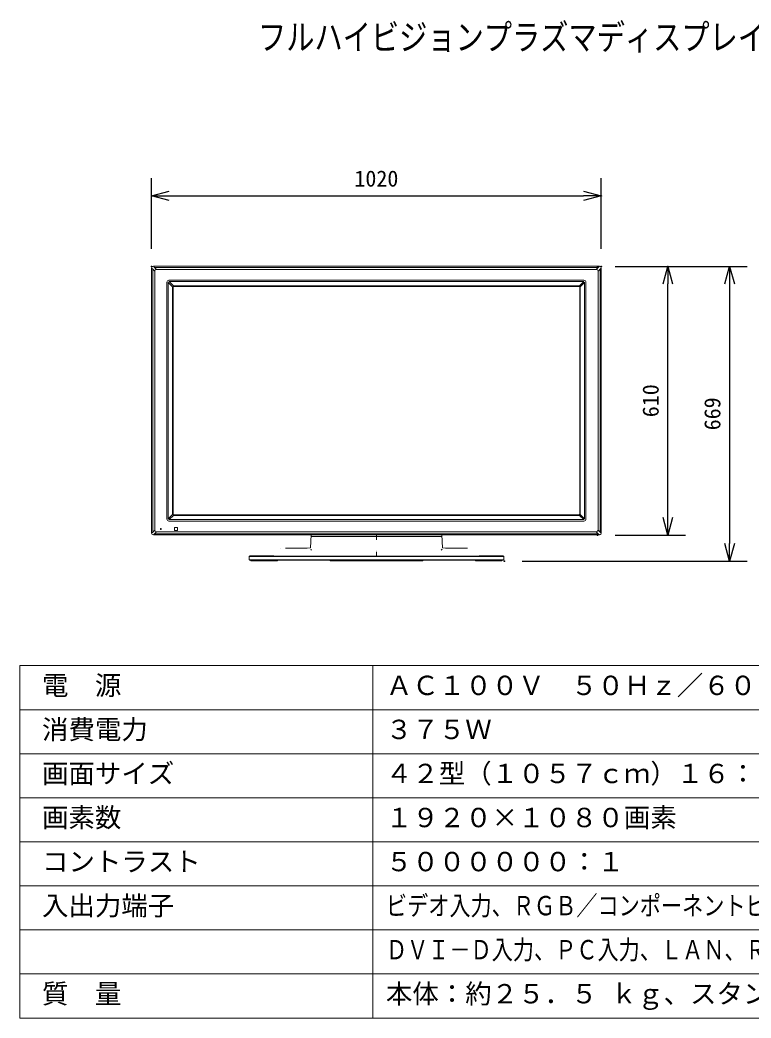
# Model space of a CAD drawing. Units: millimetres, scale not verified. Extents: x -63 to 62, y -57 to 57.
# Drawn here: x -63 to 19.9, y -56.5 to 56.8 of the extents above; entities that cross this region are included whole.
import ezdxf
from ezdxf.enums import TextEntityAlignment as Align

# ---------------------------------------------------------------- set-up
doc = ezdxf.new("R2010")
doc.units = ezdxf.units.MM
doc.header["$LTSCALE"] = 0.125
doc.header["$PDMODE"] = 32
doc.header["$PDSIZE"] = 0.0625
for name, color, linetype in [('0-0_0', 7, 'Continuous'), ('0-2_MOJI1', 7, 'Continuous'), ('0-4_DEFPOINTS', 7, 'Continuous'), ('0-6_SUNPO', 7, 'Continuous')]:
    doc.layers.add(name, color=color, linetype=linetype)
doc.layers.add('0-1_WAKU', color=1, linetype='Continuous', lineweight=18)
doc.layers.add('0-5_GAIKEI', color=1, linetype='Continuous', lineweight=18)
doc.styles.add('ＭＳ ゴシック', font='')
doc.styles.get('ＭＳ ゴシック').set_extended_font_data('MS Gothic')

# ---------------------------------------------------------------- blocks, each defined once
blk = doc.blocks.new('_OPEN30')
at = {"layer": '0-0_0'}
blk.add_line((0, 0), (-1, 0), dxfattribs=at)
blk.add_lwpolyline([(-1, 0.26795), (0, 0), (-1, -0.26795)], dxfattribs=at)
blk = doc.blocks.new('D8')
at = {"layer": '0-4_DEFPOINTS'}
for p in [(12.3503, 37.3529), (-6.1984, 3.8858), (19.3503, 3.8858)]:
    blk.add_point(p, dxfattribs=at)
at = {"layer": '0-6_SUNPO'}
for p, q in [((14.3503, 37.3529), (21.3503, 37.3529)), ((19.3503, 35.3529), (19.3503, 5.8858)), ((-4.1984, 3.8858), (21.3503, 3.8858))]:
    blk.add_line(p, q, dxfattribs=at)
at = {"layer": '0-6_SUNPO', "xscale": 2, "yscale": 2}
for p, rotation in [((19.3503, 37.3529), 90), ((19.3503, 3.8858), 270)]:
    blk.add_blockref('_OPEN30', p, dxfattribs=dict(at, rotation=rotation))
at = {"layer": '0-6_SUNPO', "style": 'ＭＳ ゴシック'}
blk.add_text('669', height=1.833, rotation=90, dxfattribs=at).set_placement((18.8503, 18.7443), align=Align.BOTTOM_LEFT)
blk = doc.blocks.new('D6')
at = {"layer": '0-4_DEFPOINTS'}
for p in [(4.3503, 37.3529), (12.3503, 37.3529), (4.3503, 6.8529)]:
    blk.add_point(p, dxfattribs=at)
at = {"layer": '0-6_SUNPO'}
for p, q in [((6.3503, 37.3529), (14.3503, 37.3529)), ((12.3503, 8.8529), (12.3503, 35.3529)), ((6.3503, 6.8529), (14.3503, 6.8529))]:
    blk.add_line(p, q, dxfattribs=at)
at = {"layer": '0-6_SUNPO', "xscale": 2, "yscale": 2}
for p, rotation in [((12.3503, 37.3529), 90), ((12.3503, 6.8529), 270)]:
    blk.add_blockref('_OPEN30', p, dxfattribs=dict(at, rotation=rotation))
at = {"layer": '0-6_SUNPO', "style": 'ＭＳ ゴシック'}
blk.add_text('610', height=1.833, rotation=90, dxfattribs=at).set_placement((11.8503, 20.2279), align=Align.BOTTOM_LEFT)
blk = doc.blocks.new('D5')
at = {"layer": '0-4_DEFPOINTS'}
for p in [(4.7901, 45.3526), (-46.2099, 37.3526), (4.7901, 37.3526)]:
    blk.add_point(p, dxfattribs=at)
at = {"layer": '0-6_SUNPO'}
for p, q in [((-46.2099, 39.3526), (-46.2099, 47.3526)), ((4.7901, 39.3526), (4.7901, 47.3526)), ((-44.2099, 45.3526), (2.7901, 45.3526))]:
    blk.add_line(p, q, dxfattribs=at)
at = {"layer": '0-6_SUNPO', "xscale": 2, "yscale": 2, "rotation": 180}
blk.add_blockref('_OPEN30', (-46.2099, 45.3526), dxfattribs=at)
at = {"layer": '0-6_SUNPO', "xscale": 2, "yscale": 2}
blk.add_blockref('_OPEN30', (4.7901, 45.3526), dxfattribs=at)
at = {"layer": '0-6_SUNPO', "style": 'ＭＳ ゴシック'}
blk.add_text('1020', height=1.833, dxfattribs=at).set_placement((-23.2099, 45.8526), align=Align.BOTTOM_LEFT)

msp = doc.modelspace()

# ---------------------------------------------------------------- linework, layer by layer
at = {"layer": '0-1_WAKU', "color": 4}
for p, q in [((-62.996, -16.5025), (-62.996, -56.5025)), ((-62.996, -16.5025), (62.004, -16.5025)), ((-22.996, -16.5025), (-22.996, -56.5025)), ((62.004, -56.5025), (-62.996, -56.5025))]:
    msp.add_line(p, q, dxfattribs=at)
at = {"layer": '0-1_WAKU'}
for p, q in [((-62.996, -21.5025), (62.004, -21.5025)), ((-62.996, -26.5025), (62.004, -26.5025)), ((-62.996, -31.5025), (62.004, -31.5025)), ((-62.996, -36.5025), (62.004, -36.5025)), ((-62.996, -41.5025), (62.004, -41.5025)), ((-62.996, -46.5025), (62.004, -46.5025)), ((-62.996, -51.5025), (62.004, -51.5025))]:
    msp.add_line(p, q, dxfattribs=at)
at = {"layer": '0-5_GAIKEI'}
for p, q in [((-48.0717, 28.6273), (-47.9362, 28.4919)), ((-47.9362, 28.4939), (-47.7094, 28.2671)), ((-47.9362, -1.3398), (-47.9362, 28.4939)), ((-47.7365, 28.6917), (-47.8719, 28.8271)), ((-47.5117, 28.4648), (-47.7385, 28.6917)), ((2.5952, 28.6917), (-47.7385, 28.6917)), ((-47.5117, 28.4648), (2.3684, 28.4648)), ((2.3684, 28.4648), (2.5952, 28.6917)), ((2.7929, 28.4939), (2.5661, 28.2671)), ((2.5932, 28.6917), (2.7286, 28.8271)), ((2.9283, 28.6273), (2.7929, 28.4919)), ((2.7929, -1.3398), (2.7929, 28.4939)), ((-47.7094, 28.2671), (-47.7094, -1.113)), ((-46.1109, 27.246), (0.9676, 27.246)), ((2.5661, 28.2671), (2.5661, -1.113)), ((-46.3356, 27.0213), (-46.3356, 0.1328)), ((-46.1771, 27.0144), (-46.1768, 26.996)), ((-45.6891, 26.5061), (-46.1768, 26.996)), ((-46.1768, 26.996), (-46.1768, 0.1581)), ((-46.0863, 27.0873), (-46.104, 27.0875)), ((-46.0863, 27.0873), (-45.5983, 26.597)), ((-46.0863, 27.0873), (0.943, 27.0873)), ((-45.6965, 0.6941), (-45.6965, 26.4601)), ((-45.6367, 26.4453), (-45.6367, 0.7088)), ((0.4088, 26.6044), (-45.5521, 26.6044)), ((0.3941, 26.5446), (-45.5374, 26.5446)), ((0.943, 27.0873), (0.455, 26.597)), ((0.4933, 26.4453), (0.4933, 0.7088)), ((0.5458, 26.5061), (1.0335, 26.996)), ((0.5532, 0.6941), (0.5532, 26.4601)), ((0.943, 27.0873), (0.9607, 27.0875)), ((1.0338, 27.0144), (1.0335, 26.996)), ((1.0335, 26.996), (1.0335, 0.1581)), ((1.1923, 27.0213), (1.1923, 0.1328)), ((-46.1768, 0.1581), (-46.1771, 0.1397)), ((-46.1768, 0.1581), (-45.6891, 0.6481)), ((-46.104, 0.0667), (-46.0863, 0.0669)), ((-45.5983, 0.5571), (-46.0863, 0.0669)), ((0.943, 0.0669), (-46.0863, 0.0669)), ((-45.5521, 0.5498), (0.4088, 0.5498)), ((0.3941, 0.6096), (-45.5374, 0.6096)), ((0.455, 0.5571), (0.943, 0.0669)), ((1.0335, 0.1581), (0.5458, 0.6481)), ((0.9607, 0.0667), (0.943, 0.0669)), ((1.0335, 0.1581), (1.0338, 0.1397)), ((-47.7094, -1.113), (-47.9362, -1.3398)), ((-47.0779, -0.9417), (-46.9654, -0.9417)), ((-47.0779, -1.0542), (-47.0779, -0.9417)), ((-47.0779, -1.0542), (-46.9654, -1.0542)), ((-46.9654, -1.0542), (-46.9654, -0.9417)), ((0.9676, -0.0919), (-46.1109, -0.0919)), ((-45.4817, -1.148), (-45.4817, -0.8478)), ((-45.4567, -0.8229), (-45.1566, -0.8229)), ((-45.1317, -1.148), (-45.1317, -0.8478)), ((2.5661, -1.113), (2.7929, -1.3398)), ((-47.9362, -1.3378), (-48.0717, -1.4732)), ((-47.8719, -1.6729), (-47.7365, -1.5375)), ((-47.7385, -1.5375), (-47.5117, -1.3107)), ((-47.7385, -1.5375), (2.5952, -1.5375)), ((2.3684, -1.3107), (-47.5117, -1.3107)), ((-45.4567, -1.1729), (-45.1566, -1.1729)), ((-22.5717, -1.8505), (-29.9905, -1.8505)), ((-22.5717, -1.6729), (-22.5717, -1.8505)), ((-22.5717, -1.8505), (-22.5717, -2.2296)), ((-15.153, -1.8505), (-22.5717, -1.8505)), ((2.5952, -1.5375), (2.3684, -1.3107)), ((2.7286, -1.6729), (2.5932, -1.5375)), ((2.7929, -1.3378), (2.9283, -1.4732)), ((-33.4656, -3.1941), (-33.4666, -3.1943)), ((-29.995, -3.3074), (-29.9951, -3.3132)), ((-15.1485, -3.3074), (-15.1483, -3.3132)), ((-36.9744, -4.4755), (-36.9735, -4.5255)), ((-36.7984, -4.5255), (-36.9735, -4.5255)), ((-28.1931, -4.5255), (-36.7984, -4.5255)), ((-36.7956, -4.6105), (-36.7956, -4.4755)), ((-16.9504, -4.5255), (-28.1931, -4.5255)), ((-27.8217, -4.6105), (-27.8217, -4.5255)), ((-22.5718, -3.4834), (-22.5718, -3.4802)), ((-22.5717, -3.5755), (-22.5717, -4.0607)), ((-22.5717, -4.0607), (-22.5717, -4.1288)), ((-17.3217, -4.6105), (-17.3217, -4.5255)), ((-8.3451, -4.5255), (-16.9504, -4.5255)), ((-11.3479, -4.6105), (-11.3479, -4.5255)), ((-8.17, -4.5255), (-8.3451, -4.5255)), ((-8.17, -4.5255), (-8.1691, -4.4755)), ((-27.8217, -4.6105), (-17.3217, -4.6105))]:
    msp.add_line(p, q, dxfattribs=at)
at = {"layer": '0-5_GAIKEI', "color": 7}
for p, q in [((-48.0717, 28.6273), (-48.0717, -1.4732)), ((2.7286, 28.8271), (-47.8719, 28.8271)), ((2.9283, 28.6273), (2.9283, -1.4732)), ((2.7286, -1.6729), (-47.8719, -1.6729)), ((-29.9812, -1.6729), (-30.0585, -3.1492)), ((-15.1623, -1.6729), (-15.0849, -3.1492)), ((-37.0034, -4.1265), (-37.0217, -4.4755)), ((-37.0217, -4.4755), (-8.1217, -4.4755)), ((-8.1912, -4.0592), (-8.1912, -4.0592)), ((-8.1217, -4.4755), (-8.14, -4.1265))]:
    msp.add_line(p, q, dxfattribs=at)
at = {"layer": '0-5_GAIKEI'}
for points in [[(-36.7956, -4.6105), (-33.7956, -4.6105), (-33.7956, -4.5255)], [(-11.3479, -4.6105), (-8.3479, -4.6105), (-8.3479, -4.4755)]]:
    msp.add_lwpolyline(points, dxfattribs=at)
at = {"layer": '0-5_GAIKEI', "color": 7}
for centre, radius, start, end in [((-22.9049, -1126.5544), 1123.428, 90.36481, 90.50937), ((-22.2385, -1126.5544), 1123.428, 89.49063, 89.63519), ((-36.9285, -4.1304), 0.0751, 108.46308, 176.98409), ((-8.215, -4.1304), 0.0751, 3.01674, 71.5361)]:
    msp.add_arc(centre, radius, start, end, dxfattribs=at)
at = {"layer": '0-5_GAIKEI'}
for centre, radius, start, end in [((-23.4205, 1.1986), 7.9704, 214.19556, 215.31302), ((-21.7229, 1.1986), 7.9704, 324.68698, 325.80444), ((-8.9251, 38145.4276), 38149.5598, 269.95783, 269.97104), ((-9.3004, 73520.1654), 73524.2276, 269.97846, 269.98529), ((-21.8746, 13128.9491), 13133.078, 269.97236, 269.99696), ((-21.7557, 21764.5075), 21768.5682, 269.98309, 269.99785), ((-23.2689, 13129.2041), 13133.3329, 270.00304, 270.02764), ((-23.3878, 21764.5082), 21768.5689, 270.00215, 270.01691), ((-35.8112, 73272.136), 73276.1982, 270.01474, 270.02159), ((-36.2187, 38145.8647), 38149.9968, 270.02896, 270.04217)]:
    msp.add_arc(centre, radius, start, end, dxfattribs=at)
at = {"layer": '0-5_GAIKEI', "color": 7}
for centre, major_axis, start_param, end_param in [((-47.8714, 28.6268), (-0.1418, 0.1418), 5.49915667, 7.06721394), ((2.7281, 28.6268), (-0.1418, -0.1418), 2.35756402, 3.92562129), ((-47.8714, -1.4727), (-0.1418, -0.1418), 5.49915667, 7.06721394), ((2.7281, -1.4727), (-0.1418, 0.1418), 2.35756402, 3.92562129)]:
    msp.add_ellipse(centre, major_axis=major_axis, ratio=0.997265, start_param=start_param, end_param=end_param, dxfattribs=at)
at = {"layer": '0-5_GAIKEI'}
for centre, major_axis, ratio, start_param, end_param in [((-47.1502, 27.9056), (-0.5022, 0.5022), 0.49281, 5.8722213, 6.69414931), ((2.0069, 27.9056), (-0.5022, -0.5022), 0.49281, 2.73062865, 3.55255666), ((-46.1103, 27.0207), (-0.1595, 0.1595), 0.997265, 5.49915667, 7.06721394), ((0.967, 27.0207), (-0.1595, -0.1595), 0.997265, 2.35756402, 3.92562129), ((-45.5436, 26.4561), (-0.1285, 0.0852), 0.971946, 0.26177728, 0.57260979), ((-45.5359, 26.4438), (-0.0718, 0.0718), 0.985257, 5.50521349, 7.06115713), ((-45.5482, 26.4516), (-0.0853, 0.1284), 0.972012, 5.71009044, 6.02162232), ((0.3926, 26.4438), (-0.0718, -0.0718), 0.985257, 2.36362083, 3.91956448), ((0.4049, 26.4516), (-0.0853, -0.1284), 0.972012, 3.40315564, 3.71468752), ((0.4003, 26.4561), (-0.1285, -0.0852), 0.971946, 2.56898286, 2.87981537), ((-46.1103, 0.1334), (-0.1595, -0.1595), 0.997265, 5.49915667, 7.06721394), ((-45.5436, 0.6981), (-0.1285, -0.0852), 0.971946, 5.71057552, 6.02140803), ((-45.5359, 0.7103), (-0.0718, -0.0718), 0.985257, 5.50521349, 7.06115713), ((-45.5482, 0.7026), (-0.0853, -0.1284), 0.972012, 0.26156299, 0.57309487), ((0.3926, 0.7103), (-0.0718, 0.0718), 0.985257, 2.36362083, 3.91956448), ((0.4049, 0.7026), (-0.0853, 0.1284), 0.972012, 2.56849779, 2.88002967), ((0.4003, 0.6981), (-0.1285, 0.0852), 0.971946, 3.40336994, 3.71420244), ((0.967, 0.1334), (-0.1595, 0.1595), 0.997265, 2.35756402, 3.92562129), ((-47.1502, -0.7514), (-0.5022, -0.5022), 0.49281, 5.8722213, 6.69414931), ((-45.4566, -0.848), (-0.0178, 0.0178), 0.992433, 5.50158524, 7.06478537), ((-45.1567, -0.848), (-0.0178, -0.0178), 0.992433, 2.35999259, 3.92319272), ((2.0069, -0.7514), (-0.5022, 0.5022), 0.49281, 2.73062865, 3.55255666), ((-45.4566, -1.1478), (-0.0178, -0.0178), 0.992433, 5.50158524, 7.06478537), ((-45.1567, -1.1478), (-0.0178, 0.0178), 0.992433, 2.35999259, 3.92319272)]:
    msp.add_ellipse(centre, major_axis=major_axis, ratio=ratio, start_param=start_param, end_param=end_param, dxfattribs=at)

# ---------------------------------------------------------------- block references
at = {"layer": '0-6_SUNPO'}
for name in ['D5', 'D8', 'D6']:
    msp.add_blockref(name, (-1.8617, -8.5335), dxfattribs=at)

# ---------------------------------------------------------------- texts
at = {"layer": '0-2_MOJI1', "style": 'ＭＳ ゴシック', "width": 0.8}
for s, height, p in [('フルハイビジョンプラズマディスプレイ据置きスタンド付', 2.933, (-35.996, 52.4975)), ('ビデオ入力、ＲＧＢ／コンポーネントビデオ入力、ＨＤＭＩ入力', 2.199, (-21.496, -45.5025)), ('ＤＶＩ－Ｄ入力、ＰＣ入力、ＬＡＮ、ＲＳ２３２Ｃ、音声入力', 2.199, (-21.496, -50.5025))]:
    msp.add_text(s, height=height, dxfattribs=at).set_placement(p, align=Align.BOTTOM_LEFT)
at = {"layer": '0-2_MOJI1', "style": 'ＭＳ ゴシック'}
for s, p in [('電  源', (-60.496, -20.5025)), ('ＡＣ１００Ｖ\u3000５０Ｈｚ／６０Ｈｚ', (-21.496, -20.5025)), ('消費電力', (-60.496, -25.5025)), ('３７５Ｗ', (-21.496, -25.5025)), ('画面サイズ', (-60.496, -30.5025)), ('４２型（１０５７ｃｍ）１６：９', (-21.496, -30.5025)), ('画素数', (-60.496, -35.5025)), ('１９２０×１０８０画素', (-21.496, -35.5025)), ('コントラスト', (-60.496, -40.5025)), ('５００００００：１', (-21.496, -40.5025)), ('入出力端子', (-60.496, -45.5025)), ('質\u3000量', (-60.496, -55.5025)), ('本体：約２５．５ ｋｇ、スタンド：９ ｋｇ', (-21.496, -55.5025))]:
    msp.add_text(s, height=2.199, dxfattribs=at).set_placement(p, align=Align.BOTTOM_LEFT)

doc.saveas('drawing.dxf')
